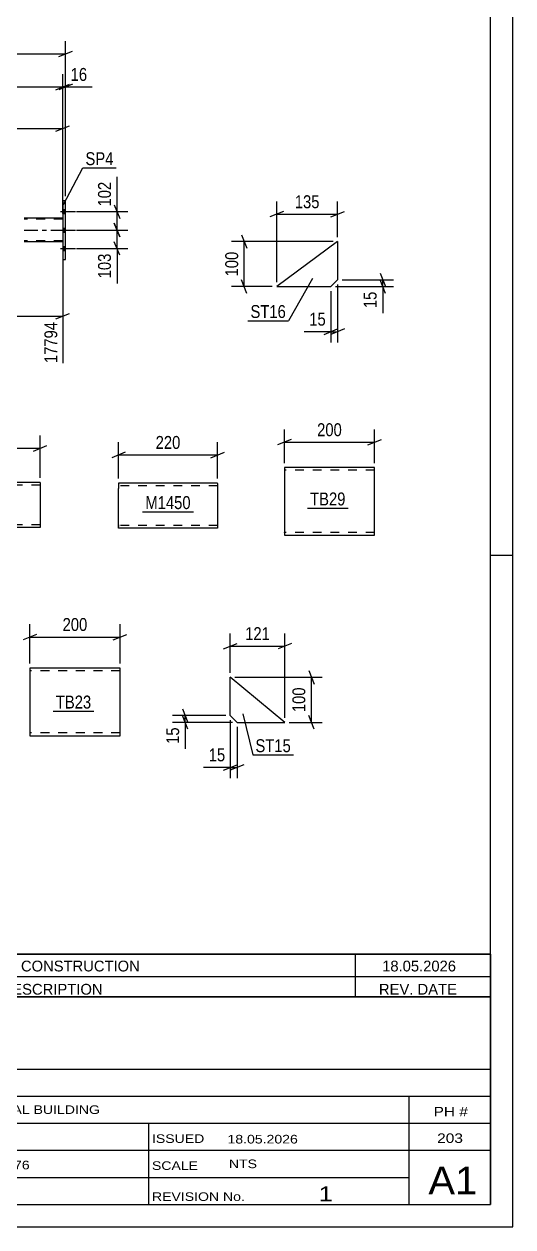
# Model space of a CAD drawing. Header units: millimetres. Extents: x 0 to 841, y 0 to 594.
# Drawn here: x 732.6 to 841, y 0 to 266.9 of the extents above; entities that cross this region are included whole.
import ezdxf

# ---------------------------------------------------------------- set-up
doc = ezdxf.new("R2010")
doc.units = ezdxf.units.MM
doc.linetypes.add('DXK_LINE_DOT2', pattern=[3.9198, 1.9599, -1.9599])
doc.linetypes.add('DXK_LINE_DOT3', pattern=[5.9187, 2.979, -0.9799, 0.9799, -0.9799])
doc.styles.add('Arial Narrow', font='ARIALN.TTF', dxfattribs={"height": 0.2})

# ---------------------------------------------------------------- blocks, each defined once
blk = doc.blocks.new('Unknown-275727060-1137')
at = {"color": 5, "linetype": 'Continuous'}
for p, q in [((841, 0), (841, 594)), ((836, 5), (836, 589)), ((841, 149), (836, 149)), ((5, 5), (836, 5)), ((0, 0), (841, 0))]:
    blk.add_line(p, q, dxfattribs=at)
blk = doc.blocks.new('Bolt-275727060-3953 - 3899')
at = {"linetype": 'Continuous'}
for points in [[(741.79, 224.87), (741.79, 225.75), (741.15, 225.75), (741.15, 224.87)], [(741.79, 224.87), (741.79, 225.75), (741.15, 225.75), (741.15, 224.87)], [(741.79, 224.87), (741.79, 225.75), (741.15, 225.75), (741.15, 224.87)], [(741.79, 220.77), (741.79, 221.65), (741.15, 221.65), (741.15, 220.77)], [(741.79, 220.77), (741.79, 221.65), (741.15, 221.65), (741.15, 220.77)], [(741.79, 216.67), (741.79, 217.55), (741.15, 217.55), (741.15, 216.67)], [(741.79, 216.67), (741.79, 217.55), (741.15, 217.55), (741.15, 216.67)], [(741.79, 216.67), (741.79, 217.55), (741.15, 217.55), (741.15, 216.67)]]:
    blk.add_hatch(color=1, dxfattribs=at).paths.add_polyline_path(points)
at = {"color": 1, "linetype": 'Continuous'}
for p, q in [((740.63, 225.31), (743.95, 225.31)), ((740.63, 225.31), (743.95, 225.31)), ((740.63, 225.31), (743.95, 225.31)), ((741.15, 225.75), (741.79, 225.75)), ((741.15, 225.75), (741.79, 225.75)), ((741.15, 225.75), (741.79, 225.75)), ((741.15, 224.87), (741.79, 224.87)), ((741.15, 224.87), (741.79, 224.87)), ((741.15, 224.87), (741.79, 224.87)), ((741.15, 221.65), (741.79, 221.65)), ((741.15, 221.65), (741.79, 221.65)), ((740.63, 221.21), (743.95, 221.21)), ((740.63, 221.21), (743.95, 221.21)), ((741.15, 220.77), (741.79, 220.77)), ((741.15, 220.77), (741.79, 220.77)), ((740.63, 217.11), (743.95, 217.11)), ((740.63, 217.11), (743.95, 217.11)), ((740.63, 217.11), (743.95, 217.11)), ((741.15, 217.55), (741.79, 217.55)), ((741.15, 217.55), (741.79, 217.55)), ((741.15, 217.55), (741.79, 217.55)), ((741.15, 216.67), (741.79, 216.67)), ((741.15, 216.67), (741.79, 216.67)), ((741.15, 216.67), (741.79, 216.67))]:
    blk.add_line(p, q, dxfattribs=at)
blk = doc.blocks.new('Part-275727060-3961 - 3899')
at = {"color": 2, "linetype": 'Continuous'}
for p, q in [((741.15, 223.85), (732.63, 223.85)), ((741.15, 218.57), (732.63, 218.57))]:
    blk.add_line(p, q, dxfattribs=at)
at = {"color": 7, "linetype": 'DXK_LINE_DOT2'}
for p, q in [((741.15, 223.61), (732.63, 223.61)), ((741.15, 223.85), (741.15, 218.57)), ((741.15, 218.81), (732.63, 218.81))]:
    blk.add_line(p, q, dxfattribs=at)
at = {"color": 7, "linetype": 'DXK_LINE_DOT3'}
blk.add_line((732.63, 221.21), (741.15, 221.21), dxfattribs=at)
blk = doc.blocks.new('Part-275727060-4111 - 3899')
at = {"color": 2, "linetype": 'Continuous'}
for p, q in [((741.79, 227.71), (741.15, 227.71)), ((741.15, 227.71), (741.15, 214.71)), ((741.79, 214.71), (741.79, 227.71)), ((741.15, 214.71), (741.79, 214.71))]:
    blk.add_line(p, q, dxfattribs=at)
blk = doc.blocks.new('Part-275727060-5583 - 5577')
at = {"color": 2, "linetype": 'Continuous'}
for p, q in [((810.32, 168.5), (790.32, 168.5)), ((790.32, 168.5), (790.32, 153.59)), ((810.32, 154.7), (810.32, 168.5)), ((790.32, 153.59), (790.32, 153.5)), ((790.32, 153.5), (810.32, 153.5)), ((810.32, 153.5), (810.32, 154.7))]:
    blk.add_line(p, q, dxfattribs=at)
at = {"color": 7, "linetype": 'DXK_LINE_DOT2'}
for p, q in [((810.32, 167.9), (790.32, 167.9)), ((790.32, 154.1), (790.32, 154.15)), ((810.32, 154.1), (790.32, 154.1)), ((810.32, 154.15), (810.32, 154.47)), ((810.32, 154.1), (810.32, 154.15))]:
    blk.add_line(p, q, dxfattribs=at)
blk = doc.blocks.new('Part-275727060-5321 - 5313')
at = {"color": 2, "linetype": 'Continuous'}
for p, q in [((753.86, 124.01), (733.86, 124.01)), ((733.86, 124.01), (733.86, 109.1)), ((753.86, 110.21), (753.86, 124.01)), ((753.86, 109.01), (753.86, 110.21)), ((733.86, 109.1), (733.86, 109.01)), ((733.86, 109.01), (753.86, 109.01))]:
    blk.add_line(p, q, dxfattribs=at)
at = {"color": 7, "linetype": 'DXK_LINE_DOT2'}
for p, q in [((753.86, 123.41), (733.86, 123.41)), ((733.86, 109.61), (733.86, 109.66)), ((753.86, 109.61), (733.86, 109.61)), ((753.86, 109.66), (753.86, 109.98)), ((753.86, 109.61), (753.86, 109.66))]:
    blk.add_line(p, q, dxfattribs=at)
blk = doc.blocks.new('Part-275727060-5746 - 5740')
at = {"color": 2, "linetype": 'Continuous'}
for p, q in [((778.31, 113.47), (778.31, 121.97)), ((790.4, 111.97), (778.31, 121.97)), ((779.81, 111.97), (778.31, 113.47)), ((779.81, 111.97), (790.4, 111.97))]:
    blk.add_line(p, q, dxfattribs=at)
blk = doc.blocks.new('Part-275727060-5803 - 5797')
at = {"color": 2, "linetype": 'Continuous'}
for p, q in [((802.11, 218.66), (788.62, 208.66)), ((802.11, 218.66), (802.12, 210.16)), ((788.62, 208.66), (800.62, 208.66)), ((802.12, 210.16), (800.62, 208.66))]:
    blk.add_line(p, q, dxfattribs=at)
blk = doc.blocks.new('Part-275727060-17681 - 17680')
at = {"color": 2, "linetype": 'Continuous'}
for p, q in [((736.16, 165.23), (716.72, 165.23)), ((716.72, 165.23), (716.72, 155.32)), ((736.16, 165.23), (736.16, 155.23)), ((716.72, 155.23), (716.72, 155.32)), ((736.16, 155.23), (716.72, 155.23))]:
    blk.add_line(p, q, dxfattribs=at)
at = {"color": 7, "linetype": 'DXK_LINE_DOT2'}
for p, q in [((736.16, 164.63), (716.72, 164.63)), ((716.72, 155.83), (716.72, 155.88)), ((736.16, 155.83), (716.72, 155.83)), ((736.16, 155.83), (736.16, 155.88))]:
    blk.add_line(p, q, dxfattribs=at)
blk = doc.blocks.new('Part-275727060-17725 - 17724')
at = {"color": 2, "linetype": 'Continuous'}
for p, q in [((753.51, 165.06), (753.51, 163.86)), ((775.5, 165.06), (753.51, 165.06)), ((753.51, 155.8), (753.51, 163.86)), ((775.5, 164.97), (775.5, 165.06)), ((775.5, 164.97), (775.5, 163.86)), ((775.5, 163.86), (775.5, 155.06)), ((753.51, 155.15), (753.51, 155.8)), ((753.51, 155.06), (753.51, 155.15)), ((775.5, 155.06), (753.51, 155.06))]:
    blk.add_line(p, q, dxfattribs=at)
at = {"color": 7, "linetype": 'DXK_LINE_DOT2'}
for p, q in [((775.5, 164.46), (753.51, 164.46)), ((775.5, 164.71), (775.5, 163.86)), ((753.51, 155.8), (753.51, 155.41)), ((753.51, 155.66), (753.51, 155.7)), ((775.5, 155.66), (753.51, 155.66)), ((753.51, 155.06), (753.51, 155.06)), ((775.5, 155.7), (775.5, 155.8)), ((775.5, 155.66), (775.5, 155.7)), ((775.5, 155.66), (775.5, 155.7))]:
    blk.add_line(p, q, dxfattribs=at)
blk = doc.blocks.new('StraightDimension-275727060-16715 - 3899')
at = {"color": 7, "linetype": 'Continuous'}
for p, q in [((744.19, 225.31), (755.59, 225.31)), ((752.59, 226.81), (753.79, 223.81)), ((753.19, 221.21), (753.19, 225.31)), ((753.79, 219.71), (752.59, 222.71)), ((744.19, 221.21), (755.59, 221.21))]:
    blk.add_line(p, q, dxfattribs=at)
at = {"color": 0}
blk.add_wipeout([(752.44, 232.52), (748.24, 232.52), (748.24, 225.84), (752.44, 225.84)], dxfattribs=at)
at = {"color": 7, "linetype": 'Continuous'}
blk.add_line((753.19, 225.31), (753.19, 233.05), dxfattribs=at)
blk.add_line((753.19, 225.31), (753.19, 233.05), dxfattribs=at)
at = {"color": 3, "style": 'Arial Narrow'}
blk.add_text('102', height=2.863, rotation=90.0002, dxfattribs=at).set_placement((751.84, 226.44))
blk = doc.blocks.new('StraightDimension-275727060-4253 - 3899')
at = {"color": 7, "linetype": 'Continuous'}
for p, q in [((741.15, 217.57), (741.15, 191.69)), ((591.33, 209.17), (591.33, 191.69)), ((592.83, 202.73), (589.83, 201.53)), ((591.33, 202.13), (741.15, 202.13)), ((739.65, 201.53), (742.65, 202.73))]:
    blk.add_line(p, q, dxfattribs=at)
at = {"color": 0}
blk.add_wipeout([(670.5, 202.88), (670.5, 207.08), (661.98, 207.08), (661.98, 202.88)], dxfattribs=at)
at = {"color": 0, "linetype": 'Continuous'}
blk.add_wipeout([(740.55, 201.43), (736.35, 201.43), (736.35, 191.09), (740.55, 191.09)], dxfattribs=at)
at = {"color": 3, "style": 'Arial Narrow'}
blk.add_text('3899', height=2.863, dxfattribs=at).set_placement((662.58, 203.48))
at = {"color": 3, "linetype": 'Continuous', "style": 'Arial Narrow'}
blk.add_text('17794', height=2.863, rotation=90.0002, dxfattribs=at).set_placement((739.95, 191.69))
blk = doc.blocks.new('StraightDimension-275727060-16716 - 3899')
at = {"color": 7, "linetype": 'Continuous'}
for p, q in [((752.59, 222.71), (753.79, 219.71)), ((744.19, 221.21), (755.59, 221.21)), ((753.19, 217.11), (753.19, 221.21)), ((744.19, 217.11), (755.59, 217.11)), ((753.79, 215.61), (752.59, 218.61))]:
    blk.add_line(p, q, dxfattribs=at)
at = {"color": 0}
blk.add_wipeout([(752.44, 216.59), (748.24, 216.59), (748.24, 209.9), (752.44, 209.9)], dxfattribs=at)
at = {"color": 7, "linetype": 'Continuous'}
blk.add_line((753.19, 217.11), (753.19, 209.38), dxfattribs=at)
blk.add_line((753.19, 217.11), (753.19, 209.38), dxfattribs=at)
at = {"color": 3, "style": 'Arial Narrow'}
blk.add_text('103', height=2.863, rotation=90.0002, dxfattribs=at).set_placement((751.84, 210.5))
blk = doc.blocks.new('StraightDimension-275727060-4231 - 3899')
at = {"color": 7, "linetype": 'Continuous'}
for p, q in [((741.79, 228.71), (741.79, 263.16)), ((64.35, 260.31), (741.79, 260.31)), ((740.29, 259.71), (743.29, 260.91))]:
    blk.add_line(p, q, dxfattribs=at)
blk = doc.blocks.new('StraightDimension-275727060-4195 - 3899')
at = {"color": 7, "linetype": 'Continuous'}
for p, q in [((591.33, 233.25), (591.33, 246.61)), ((741.15, 224.85), (741.15, 246.61)), ((592.83, 244.36), (589.83, 243.16)), ((591.33, 243.76), (741.15, 243.76)), ((739.65, 243.16), (742.65, 244.36))]:
    blk.add_line(p, q, dxfattribs=at)
at = {"color": 0}
blk.add_wipeout([(670.5, 244.51), (670.5, 248.71), (661.98, 248.71), (661.98, 244.51)], dxfattribs=at)
at = {"color": 3, "style": 'Arial Narrow'}
blk.add_text('3899', height=2.863, dxfattribs=at).set_placement((662.58, 245.11))
blk = doc.blocks.new('StraightDimension-275727060-4200 - 3899')
at = {"color": 7, "linetype": 'Continuous'}
for p, q in [((741.15, 228.71), (741.15, 255.81)), ((741.79, 228.71), (741.79, 255.81)), ((739.65, 252.36), (742.65, 253.56)), ((743.29, 253.56), (740.29, 252.36)), ((741.15, 252.96), (741.79, 252.96))]:
    blk.add_line(p, q, dxfattribs=at)
at = {"color": 0}
blk.add_wipeout([(747.17, 253.71), (747.17, 257.91), (742.31, 257.91), (742.31, 253.71)], dxfattribs=at)
at = {"color": 7, "linetype": 'Continuous'}
blk.add_line((741.79, 252.96), (747.69, 252.96), dxfattribs=at)
blk.add_line((741.79, 252.96), (747.69, 252.96), dxfattribs=at)
at = {"color": 3, "style": 'Arial Narrow'}
blk.add_text('16', height=2.863, dxfattribs=at).set_placement((742.91, 254.31))
blk = doc.blocks.new('StraightDimension-275727060-4210 - 3899')
at = {"color": 7, "linetype": 'Continuous'}
for p, q in [((741.15, 228.71), (741.15, 255.81)), ((64.99, 252.96), (741.15, 252.96)), ((739.65, 252.36), (742.65, 253.56))]:
    blk.add_line(p, q, dxfattribs=at)
blk = doc.blocks.new('StraightDimension-275727060-5586 - 5577')
at = {"color": 7, "linetype": 'Continuous'}
for p, q in [((790.32, 169.5), (790.32, 176.97)), ((810.32, 169.5), (810.32, 176.97)), ((791.82, 174.72), (788.82, 173.52)), ((790.32, 174.12), (810.32, 174.12)), ((808.82, 173.52), (811.82, 174.72))]:
    blk.add_line(p, q, dxfattribs=at)
at = {"color": 0}
blk.add_wipeout([(803.66, 174.87), (803.66, 179.07), (796.97, 179.07), (796.97, 174.87)], dxfattribs=at)
at = {"color": 3, "style": 'Arial Narrow'}
blk.add_text('200', height=2.863, dxfattribs=at).set_placement((797.57, 175.47))
blk = doc.blocks.new('StraightDimension-275727060-5323 - 5313')
at = {"color": 7, "linetype": 'Continuous'}
for p, q in [((733.86, 125.01), (733.86, 133.75)), ((753.86, 125.01), (753.86, 133.75)), ((735.36, 131.5), (732.36, 130.3)), ((733.86, 130.9), (753.86, 130.9)), ((752.36, 130.3), (755.36, 131.5))]:
    blk.add_line(p, q, dxfattribs=at)
at = {"color": 0}
blk.add_wipeout([(747.2, 131.65), (747.2, 135.85), (740.52, 135.85), (740.52, 131.65)], dxfattribs=at)
at = {"color": 3, "style": 'Arial Narrow'}
blk.add_text('200', height=2.863, dxfattribs=at).set_placement((741.12, 132.25))
blk = doc.blocks.new('StraightDimension-275727060-5748 - 5740')
at = {"color": 7, "linetype": 'Continuous'}
for p, q in [((778.31, 112.47), (778.31, 99.57)), ((779.81, 110.97), (779.81, 99.57)), ((776.81, 101.37), (779.81, 102.57)), ((781.31, 102.57), (778.31, 101.37)), ((778.31, 101.97), (779.81, 101.97))]:
    blk.add_line(p, q, dxfattribs=at)
at = {"color": 0}
blk.add_wipeout([(777.78, 102.72), (777.78, 106.92), (772.93, 106.92), (772.93, 102.72)], dxfattribs=at)
at = {"color": 7, "linetype": 'Continuous'}
blk.add_line((778.31, 101.97), (772.4, 101.97), dxfattribs=at)
blk.add_line((778.31, 101.97), (772.4, 101.97), dxfattribs=at)
at = {"color": 3, "style": 'Arial Narrow'}
blk.add_text('15', height=2.863, dxfattribs=at).set_placement((773.53, 103.32))
blk = doc.blocks.new('StraightDimension-275727060-5782 - 5740')
at = {"color": 7, "linetype": 'Continuous'}
for p, q in [((795.7, 123.47), (796.9, 120.47)), ((779.31, 121.97), (798.7, 121.97)), ((796.3, 111.97), (796.3, 121.97)), ((796.9, 110.47), (795.7, 113.47)), ((791.4, 111.97), (798.7, 111.97))]:
    blk.add_line(p, q, dxfattribs=at)
at = {"color": 0}
blk.add_wipeout([(795.55, 120.32), (791.35, 120.32), (791.35, 113.63), (795.55, 113.63)], dxfattribs=at)
at = {"color": 3, "style": 'Arial Narrow'}
blk.add_text('100', height=2.863, rotation=90.0002, dxfattribs=at).set_placement((794.95, 114.23))
blk = doc.blocks.new('StraightDimension-275727060-5761 - 5740')
at = {"color": 7, "linetype": 'Continuous'}
for p, q in [((778.31, 122.97), (778.31, 131.72)), ((790.4, 112.97), (790.4, 131.72)), ((776.81, 128.27), (779.81, 129.47)), ((778.31, 128.87), (790.4, 128.87)), ((791.9, 129.47), (788.9, 128.27))]:
    blk.add_line(p, q, dxfattribs=at)
at = {"color": 0}
blk.add_wipeout([(787.69, 129.62), (787.69, 133.82), (781.01, 133.82), (781.01, 129.62)], dxfattribs=at)
at = {"color": 3, "style": 'Arial Narrow'}
blk.add_text('121', height=2.863, dxfattribs=at).set_placement((781.61, 130.22))
blk = doc.blocks.new('StraightDimension-275727060-5771 - 5740')
at = {"color": 7, "linetype": 'Continuous'}
for p, q in [((767.71, 114.97), (768.91, 111.97)), ((777.31, 113.47), (765.46, 113.47)), ((768.91, 110.47), (767.71, 113.47)), ((768.31, 111.97), (768.31, 113.47)), ((778.81, 111.97), (765.46, 111.97))]:
    blk.add_line(p, q, dxfattribs=at)
at = {"color": 0}
blk.add_wipeout([(767.56, 111.45), (763.36, 111.45), (763.36, 106.59), (767.56, 106.59)], dxfattribs=at)
at = {"color": 7, "linetype": 'Continuous'}
blk.add_line((768.31, 111.97), (768.31, 106.07), dxfattribs=at)
blk.add_line((768.31, 111.97), (768.31, 106.07), dxfattribs=at)
at = {"color": 3, "style": 'Arial Narrow'}
blk.add_text('15', height=2.863, rotation=90.0002, dxfattribs=at).set_placement((766.96, 107.19))
blk = doc.blocks.new('StraightDimension-275727060-5843 - 5797')
at = {"color": 7, "linetype": 'Continuous'}
for p, q in [((788.62, 209.66), (788.62, 227.56)), ((802.11, 219.66), (802.11, 227.56)), ((790.12, 225.31), (787.12, 224.11)), ((788.62, 224.71), (802.11, 224.71)), ((800.61, 224.11), (803.61, 225.31))]:
    blk.add_line(p, q, dxfattribs=at)
at = {"color": 0}
blk.add_wipeout([(798.71, 225.46), (798.71, 229.66), (792.02, 229.66), (792.02, 225.46)], dxfattribs=at)
at = {"color": 3, "style": 'Arial Narrow'}
blk.add_text('135', height=2.863, dxfattribs=at).set_placement((792.62, 226.06))
blk = doc.blocks.new('StraightDimension-275727060-5829 - 5797')
at = {"color": 7, "linetype": 'Continuous'}
for p, q in [((802.12, 209.16), (802.12, 196.26)), ((800.62, 207.66), (800.62, 196.26)), ((799.12, 198.06), (802.12, 199.26)), ((803.62, 199.26), (800.62, 198.06)), ((800.62, 198.66), (802.12, 198.66))]:
    blk.add_line(p, q, dxfattribs=at)
at = {"color": 0}
blk.add_wipeout([(800.09, 199.41), (800.09, 203.61), (795.23, 203.61), (795.23, 199.41)], dxfattribs=at)
at = {"color": 7, "linetype": 'Continuous'}
blk.add_line((800.62, 198.66), (794.71, 198.66), dxfattribs=at)
blk.add_line((800.62, 198.66), (794.71, 198.66), dxfattribs=at)
at = {"color": 3, "style": 'Arial Narrow'}
blk.add_text('15', height=2.863, dxfattribs=at).set_placement((795.83, 200.01))
blk = doc.blocks.new('StraightDimension-275727060-5805 - 5797')
at = {"color": 7, "linetype": 'Continuous'}
for p, q in [((811.52, 211.66), (812.72, 208.66)), ((801.62, 208.66), (814.52, 208.66)), ((803.12, 210.16), (814.52, 210.16)), ((812.72, 207.16), (811.52, 210.16)), ((812.12, 208.66), (812.12, 210.16))]:
    blk.add_line(p, q, dxfattribs=at)
at = {"color": 0}
blk.add_wipeout([(811.37, 208.14), (807.17, 208.14), (807.17, 203.28), (811.37, 203.28)], dxfattribs=at)
at = {"color": 7, "linetype": 'Continuous'}
blk.add_line((812.12, 208.66), (812.12, 202.75), dxfattribs=at)
blk.add_line((812.12, 208.66), (812.12, 202.75), dxfattribs=at)
at = {"color": 3, "style": 'Arial Narrow'}
blk.add_text('15', height=2.863, rotation=90.0002, dxfattribs=at).set_placement((810.77, 203.88))
blk = doc.blocks.new('StraightDimension-275727060-5817 - 5797')
at = {"color": 7, "linetype": 'Continuous'}
for p, q in [((780.81, 220.16), (782.01, 217.16)), ((801.11, 218.66), (778.56, 218.66)), ((781.41, 208.66), (781.41, 218.66)), ((787.62, 208.66), (778.56, 208.66)), ((782.01, 207.16), (780.81, 210.16))]:
    blk.add_line(p, q, dxfattribs=at)
at = {"color": 0}
blk.add_wipeout([(780.66, 217), (776.46, 217), (776.46, 210.32), (780.66, 210.32)], dxfattribs=at)
at = {"color": 3, "style": 'Arial Narrow'}
blk.add_text('100', height=2.863, rotation=90.0002, dxfattribs=at).set_placement((780.06, 210.92))
blk = doc.blocks.new('StraightDimension-275727060-17767 - 17680')
at = {"color": 7, "linetype": 'Continuous'}
for p, q in [((716.72, 166.23), (716.72, 175.63)), ((736.16, 166.23), (736.16, 175.63)), ((718.22, 173.38), (715.22, 172.18)), ((716.72, 172.78), (736.16, 172.78)), ((734.66, 172.18), (737.66, 173.38))]:
    blk.add_line(p, q, dxfattribs=at)
at = {"color": 0}
blk.add_wipeout([(729.78, 173.53), (729.78, 177.73), (723.1, 177.73), (723.1, 173.53)], dxfattribs=at)
at = {"color": 3, "style": 'Arial Narrow'}
blk.add_text('194', height=2.863, dxfattribs=at).set_placement((723.7, 174.13))
blk = doc.blocks.new('StraightDimension-275727060-17811 - 17724')
at = {"color": 7, "linetype": 'Continuous'}
for p, q in [((753.51, 166.06), (753.51, 174.15)), ((775.5, 166.06), (775.5, 174.15)), ((755.01, 171.9), (752.01, 170.7)), ((753.51, 171.3), (775.5, 171.3)), ((774, 170.7), (777, 171.9))]:
    blk.add_line(p, q, dxfattribs=at)
at = {"color": 0}
blk.add_wipeout([(767.85, 172.05), (767.85, 176.25), (761.16, 176.25), (761.16, 172.05)], dxfattribs=at)
at = {"color": 3, "style": 'Arial Narrow'}
blk.add_text('220', height=2.863, dxfattribs=at).set_placement((761.76, 172.65))
blk = doc.blocks.new('Unknown-275727060-18866')
at = {"color": 7, "linetype": 'Continuous'}
for p, q in [((676, 51.05), (676, 5)), ((676, 51.05), (836, 51.05)), ((836, 51), (836, 5)), ((676, 35), (836, 35)), ((716.14, 35), (716.14, 5)), ((676, 29), (836, 29)), ((818, 5.05), (818, 29.05)), ((676, 23), (836, 23)), ((760.14, 23), (760.14, 5)), ((676, 17), (836, 17)), ((676, 11), (818, 11)), ((676, 5), (836, 5))]:
    blk.add_line(p, q, dxfattribs=at)
at = {"color": 7, "style": 'Arial Narrow'}
for s, height, width, p in [('DRAWING TITLE', 1.9089, 1.425378, (680.88, 30.61)), ('TRUSS', 1.909, 1.425378, (717.81, 30.59)), ('TERMINAL BUILDING', 1.9089, 1.425378, (718.06, 25.07)), ('CONTRACT', 1.909, 1.425378, (680.88, 24.71)), ('MODELLED BY', 1.9089, 1.425378, (680.88, 18.98)), ('GSK', 1.909, 1.425378, (717.88, 19.04)), ('ISSUED', 1.909, 1.425378, (760.94, 18.64)), ('18.05.2026', 1.909, 1.425378, (777.69, 18.52)), ('CONTRACT NO', 1.9089, 1.425378, (680.88, 12.66)), ('AN-C-1376', 1.909, 1.425378, (718.23, 12.78)), ('SCALE', 1.909, 1.425378, (760.94, 12.65)), ('A1', 6.204, 1.25, (822.24, 7.2)), ('DRAWING No', 1.909, 1.425378, (680.56, 7)), ('[TR.898]', 1.909, 1.425378, (718.46, 6.99)), ('1', 3.34, 1.5, (797.91, 5.68)), ('REVISION No.', 1.9089, 1.425378, (760.94, 5.77))]:
    blk.add_text(s, height=height, dxfattribs=dict(at, width=width)).set_placement(p)
at = {"color": 7, "linetype": 'Continuous', "style": 'Arial Narrow'}
for s, height, width, p in [('PH #', 2.1, 1.42538, (823.4, 24.55)), ('203', 2.1, 1.42538, (824.19, 18.65)), ('NTS', 1.909, 1.425378, (778, 13.05))]:
    blk.add_text(s, height=height, dxfattribs=dict(at, width=width)).set_placement(p)
blk = doc.blocks.new('Unknown-275727060-18869')
at = {"color": 7, "linetype": 'Continuous'}
for p, q in [((676, 60.55), (836, 60.55)), ((836, 60.55), (676, 60.55)), ((676, 60.55), (676, 55.55)), ((685, 60.55), (685, 55.55)), ((709, 60.55), (709, 55.55)), ((806, 60.55), (806, 55.55)), ((836, 60.55), (836, 55.55)), ((676, 55.55), (836, 55.55)), ((676, 55.55), (676, 51.05)), ((676, 55.55), (836, 55.55)), ((685, 55.55), (685, 51.05)), ((709, 55.55), (709, 51.05)), ((806, 55.55), (806, 51.05)), ((836, 55.55), (836, 51.05)), ((836, 51.05), (676, 51.05))]:
    blk.add_line(p, q, dxfattribs=at)
at = {"color": 7, "linetype": 'Continuous', "style": 'Arial Narrow'}
for s, height, width, p in [('1', 2.39, 1.196471, (679.16, 56.7)), ('0', 2.39, 1.196471, (694, 56.7)), ('ISSUED FOR CONSTRUCTION', 2.3861, 1.196471, (711, 56.7)), ('18.05.2026', 2.386, 1.196471, (812, 56.7)), ('No', 2.386, 1.2, (677.54, 51.55)), ('REV MARK', 2.386, 1.2, (686, 51.55)), ('REVISION DESCRIPTION', 2.3861, 1.2, (711, 51.55)), ('REV. DATE', 2.386, 1.2, (811.28, 51.55))]:
    blk.add_text(s, height=height, dxfattribs=dict(at, width=width)).set_placement(p)
blk = doc.blocks.new('Mark-275727060-4107 - 3899')
at = {"color": 0}
blk.add_wipeout([(752.4, 235.62), (752.4, 238.62), (746.19, 238.62), (746.19, 235.62)], dxfattribs=at)
blk.add_wipeout([(752.4, 235.62), (752.4, 238.62), (746.19, 238.62), (746.19, 235.62)], dxfattribs=at)
at = {"color": 30, "linetype": 'Continuous'}
for p, q in [((741.35, 226.9), (745.59, 235.02)), ((745.59, 235.02), (753, 235.02))]:
    blk.add_line(p, q, dxfattribs=at)
at = {"color": 3, "style": 'Arial Narrow'}
blk.add_text('SP4', height=2.863, dxfattribs=at).set_placement((746.19, 235.62))
blk = doc.blocks.new('Mark-275727060-5579 - 5577')
at = {"color": 0}
blk.add_wipeout([(803.87, 160.11), (803.87, 163.11), (796.01, 163.11), (796.01, 160.11)], dxfattribs=at)
blk.add_wipeout([(803.87, 160.11), (803.87, 163.11), (796.01, 163.11), (796.01, 160.11)], dxfattribs=at)
at = {"color": 30, "linetype": 'Continuous'}
blk.add_line((795.41, 159.51), (804.47, 159.51), dxfattribs=at)
at = {"color": 3, "style": 'Arial Narrow'}
blk.add_text('TB29', height=2.863, dxfattribs=at).set_placement((796.01, 160.11))
blk = doc.blocks.new('Mark-275727060-5317 - 5313')
at = {"color": 0}
blk.add_wipeout([(747.47, 115.04), (747.47, 118.04), (739.62, 118.04), (739.62, 115.04)], dxfattribs=at)
blk.add_wipeout([(747.47, 115.04), (747.47, 118.04), (739.62, 118.04), (739.62, 115.04)], dxfattribs=at)
at = {"color": 30, "linetype": 'Continuous'}
blk.add_line((739.02, 114.44), (748.07, 114.44), dxfattribs=at)
at = {"color": 3, "style": 'Arial Narrow'}
blk.add_text('TB23', height=2.863, dxfattribs=at).set_placement((739.62, 115.04))
blk = doc.blocks.new('Mark-275727060-5742 - 5740')
at = {"color": 0}
blk.add_wipeout([(791.74, 105.36), (791.74, 108.36), (783.89, 108.36), (783.89, 105.36)], dxfattribs=at)
blk.add_wipeout([(791.74, 105.36), (791.74, 108.36), (783.89, 108.36), (783.89, 105.36)], dxfattribs=at)
at = {"color": 30, "linetype": 'Continuous'}
for p, q in [((781.13, 113.86), (783.29, 104.76)), ((783.29, 104.76), (792.34, 104.76))]:
    blk.add_line(p, q, dxfattribs=at)
at = {"color": 3, "style": 'Arial Narrow'}
blk.add_text('ST15', height=2.863, dxfattribs=at).set_placement((783.89, 105.36))
blk = doc.blocks.new('Mark-275727060-5799 - 5797')
at = {"color": 0}
blk.add_wipeout([(790.64, 201.7), (790.64, 204.7), (782.79, 204.7), (782.79, 201.7)], dxfattribs=at)
blk.add_wipeout([(790.64, 201.7), (790.64, 204.7), (782.79, 204.7), (782.79, 201.7)], dxfattribs=at)
at = {"color": 30, "linetype": 'Continuous'}
for p in [(796.57, 210.44), (782.19, 201.1)]:
    blk.add_line(p, (791.24, 201.1), dxfattribs=at)
at = {"color": 3, "style": 'Arial Narrow'}
blk.add_text('ST16', height=2.863, dxfattribs=at).set_placement((782.79, 201.7))
blk = doc.blocks.new('Mark-275727060-17831 - 17724')
at = {"color": 0}
blk.add_wipeout([(769.53, 159.3), (769.53, 162.3), (759.48, 162.3), (759.48, 159.3)], dxfattribs=at)
blk.add_wipeout([(769.53, 159.3), (769.53, 162.3), (759.48, 162.3), (759.48, 159.3)], dxfattribs=at)
at = {"color": 30, "linetype": 'Continuous'}
blk.add_line((758.88, 158.7), (770.13, 158.7), dxfattribs=at)
at = {"color": 3, "style": 'Arial Narrow'}
blk.add_text('M1450', height=2.863, dxfattribs=at).set_placement((759.48, 159.3))

msp = doc.modelspace()

# ---------------------------------------------------------------- block references
for name in ['Unknown-275727060-1137', 'Part-275727060-4111 - 3899', 'Bolt-275727060-3953 - 3899', 'Part-275727060-3961 - 3899', 'Part-275727060-5803 - 5797', 'Part-275727060-5583 - 5577', 'Part-275727060-17681 - 17680', 'Part-275727060-17725 - 17724', 'Part-275727060-5321 - 5313', 'Part-275727060-5746 - 5740', 'Unknown-275727060-18869', 'Unknown-275727060-18866']:
    msp.add_blockref(name, (0, 0))

# ---------------------------------------------------------------- next in the draw order: block references
for name in ['StraightDimension-275727060-16715 - 3899', 'StraightDimension-275727060-5843 - 5797', 'StraightDimension-275727060-4253 - 3899', 'StraightDimension-275727060-5586 - 5577', 'StraightDimension-275727060-17767 - 17680', 'StraightDimension-275727060-17811 - 17724', 'Mark-275727060-5579 - 5577', 'Mark-275727060-17831 - 17724', 'StraightDimension-275727060-5323 - 5313', 'Mark-275727060-5317 - 5313', 'StraightDimension-275727060-5748 - 5740']:
    msp.add_blockref(name, (0, 0))

# ---------------------------------------------------------------- next in the draw order: block references
for name in ['StraightDimension-275727060-4231 - 3899', 'StraightDimension-275727060-16716 - 3899', 'StraightDimension-275727060-5829 - 5797', 'StraightDimension-275727060-5782 - 5740']:
    msp.add_blockref(name, (0, 0))

# ---------------------------------------------------------------- next in the draw order: block references
for name in ['StraightDimension-275727060-4195 - 3899', 'StraightDimension-275727060-5805 - 5797', 'StraightDimension-275727060-5761 - 5740']:
    msp.add_blockref(name, (0, 0))

# ---------------------------------------------------------------- next in the draw order: block references
for name in ['StraightDimension-275727060-4200 - 3899', 'StraightDimension-275727060-5817 - 5797', 'StraightDimension-275727060-5771 - 5740', 'Mark-275727060-5742 - 5740']:
    msp.add_blockref(name, (0, 0))

# ---------------------------------------------------------------- next in the draw order: block references
for name in ['StraightDimension-275727060-4210 - 3899', 'Mark-275727060-5799 - 5797']:
    msp.add_blockref(name, (0, 0))

# ---------------------------------------------------------------- next in the draw order: block references
msp.add_blockref('Mark-275727060-4107 - 3899', (0, 0))

doc.saveas('drawing.dxf')
